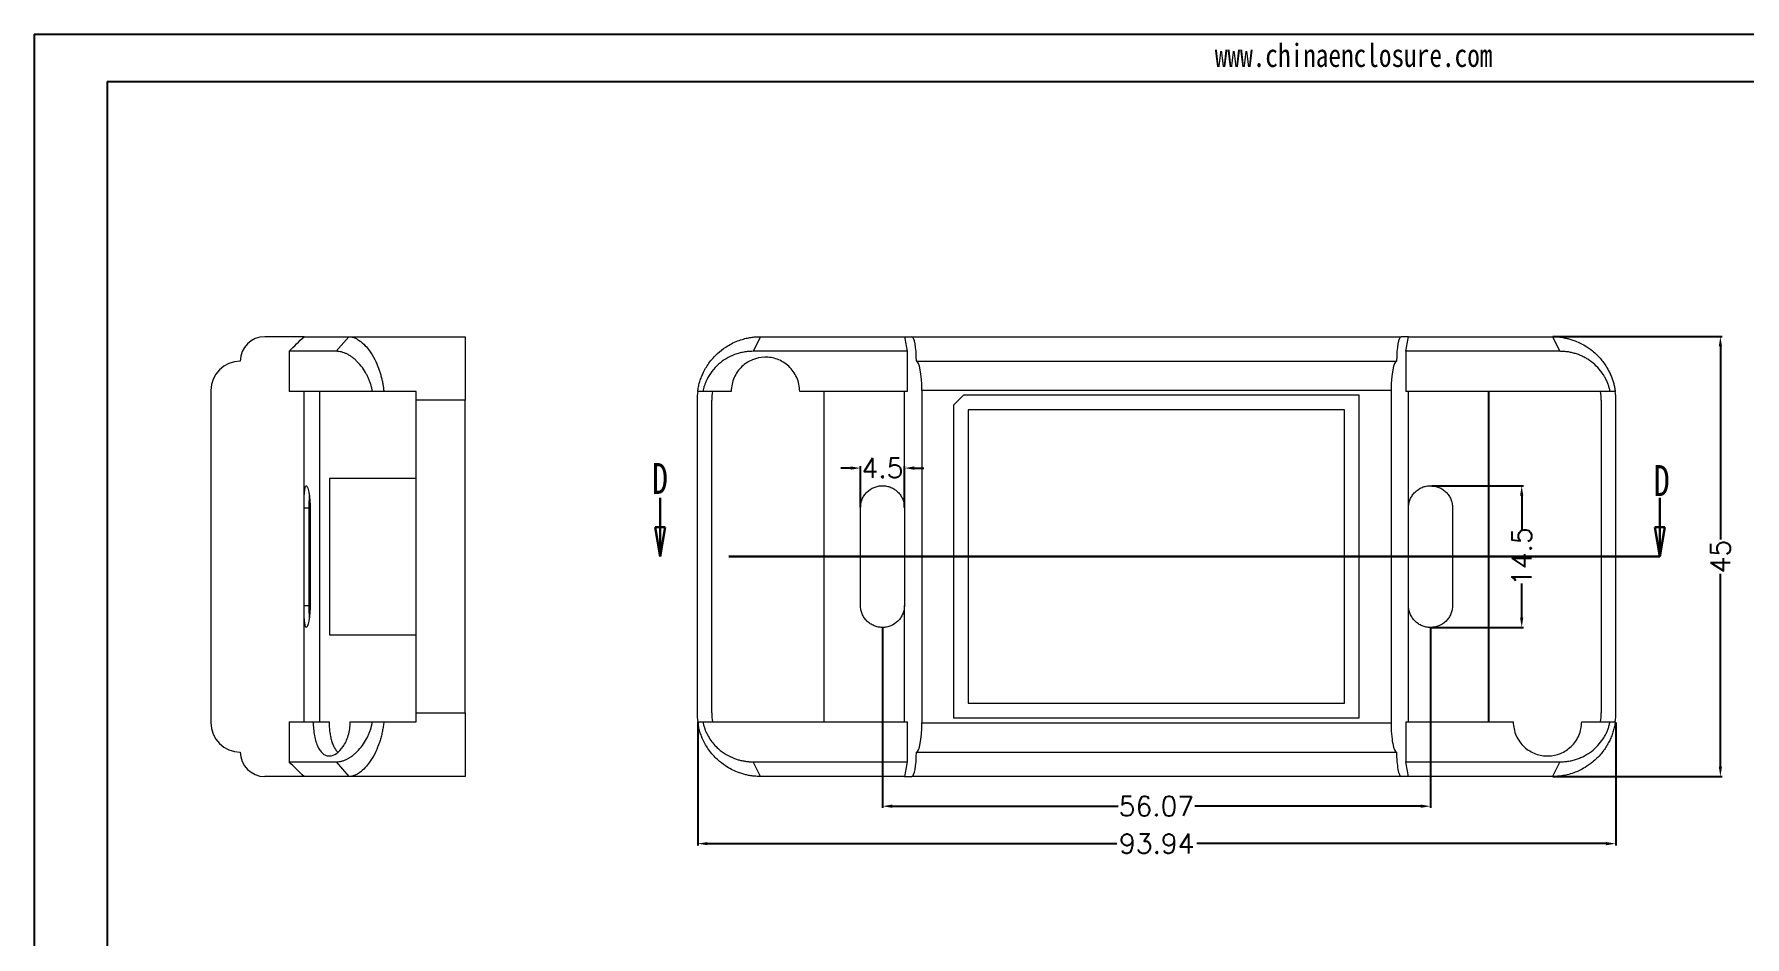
# Model space of a CAD drawing. Header units: inches. Extents: x 3010 to 3809, y 1126 to 1333.
# Drawn here: x 3009.9 to 3184.9, y 1240.2 to 1332.6 of the extents above; entities that cross this region are included whole.
import ezdxf

# ---------------------------------------------------------------- set-up
doc = ezdxf.new("R2010")
doc.units = ezdxf.units.IN
doc.header["$LTSCALE"] = 15
doc.linetypes.add('PHANTOM', pattern=[12.7, 6.35, -1.27, 1.27, -1.27, 1.27, -1.27])
doc.layers.add('文字', color=81, linetype='Continuous')
doc.styles.add('SLDTEXTSTYLE0', font='TXT', dxfattribs={"width": 0.75})
doc.styles.get("Standard").update_dxf_attribs({"font": 'txt', "bigfont": 'gbcbig.shx'})
doc.styles.add('宋体', font='', dxfattribs={"width": 0.8, "height": 3.5})
doc.styles.get('宋体').set_extended_font_data('SimSun')
doc.dimstyles.new('2.5', dxfattribs={"dimtxt": 2, "dimasz": 1, "dimexe": 0.18, "dimexo": 0.0625, "dimgap": 0.09, "dimtad": 0, "dimdsep": 46, "dimtxsty": 'Standard', "dimcen": 1, "dimclrd": 3, "dimclre": 3, "dimadec": 0, "dimazin": 2, "dimtfac": 1, "dimtofl": 0, "dimtmove": 0, "dimatfit": 3, "dimfxl": 1, "dimtolj": 1, "dimtzin": 0, "dimarcsym": 0})

# ---------------------------------------------------------------- blocks, each defined once
blk = doc.blocks.new('_CLOSED')
at = {"color": 0, "linetype": 'ByBlock', "lineweight": -2}
for p, q in [((-1, 0.166667), (0, 0)), ((-1, 0.166667), (-1, -0.166667)), ((0, 0), (-1, -0.166667)), ((0, 0), (-1, 0))]:
    blk.add_line(p, q, dxfattribs=at)
blk = doc.blocks.new('*D318')
at = {"color": 3, "lineweight": -2}
for p, q in [((3077.82, 1262.15), (3077.82, 1249.57)), ((3171.75, 1262.15), (3171.75, 1249.57)), ((3078.82, 1249.75), (3120.69, 1249.75)), ((3170.75, 1249.75), (3128.87, 1249.75))]:
    blk.add_line(p, q, dxfattribs=at)
at = {"color": 3}
for points in [[(3078.82, 1249.91), (3078.82, 1249.58), (3077.82, 1249.75)], [(3170.75, 1249.91), (3170.75, 1249.58), (3171.75, 1249.75)]]:
    blk.add_solid(points, dxfattribs=at)
at = {"layer": 'Defpoints', "color": 0}
for p in [(3077.82, 1262.22), (3171.75, 1262.22), (3171.75, 1249.75)]:
    blk.add_point(p, dxfattribs=at)
at = {"color": 0, "insert": (3124.78, 1249.75), "char_height": 2, "attachment_point": 5}
blk.add_mtext('\\A1;93.94', dxfattribs=at)
blk = doc.blocks.new('*D319')
at = {"color": 3, "lineweight": -2}
for p, q in [((3165.32, 1301.62), (3182.62, 1301.62)), ((3182.44, 1300.62), (3182.44, 1280.87)), ((3182.44, 1257.62), (3182.44, 1277.36)), ((3165.32, 1256.62), (3182.62, 1256.62))]:
    blk.add_line(p, q, dxfattribs=at)
at = {"color": 3}
for points in [[(3182.28, 1300.62), (3182.61, 1300.62), (3182.44, 1301.62)], [(3182.28, 1257.62), (3182.61, 1257.62), (3182.44, 1256.62)]]:
    blk.add_solid(points, dxfattribs=at)
at = {"layer": 'Defpoints', "color": 0}
for p in [(3165.25, 1301.62), (3182.44, 1301.62), (3165.25, 1256.62)]:
    blk.add_point(p, dxfattribs=at)
at = {"color": 0, "insert": (3182.44, 1279.12), "char_height": 2, "attachment_point": 5, "rotation": 90}
blk.add_mtext('\\A1;45', dxfattribs=at)
blk = doc.blocks.new('*D320')
at = {"color": 3, "lineweight": -2}
for p, q in [((3096.72, 1271.8), (3096.72, 1253.4)), ((3152.79, 1271.8), (3152.79, 1253.4)), ((3097.72, 1253.58), (3120.83, 1253.58)), ((3151.79, 1253.58), (3128.68, 1253.58))]:
    blk.add_line(p, q, dxfattribs=at)
at = {"color": 3}
for points in [[(3097.72, 1253.74), (3097.72, 1253.41), (3096.72, 1253.58)], [(3151.79, 1253.74), (3151.79, 1253.41), (3152.79, 1253.58)]]:
    blk.add_solid(points, dxfattribs=at)
at = {"layer": 'Defpoints', "color": 0}
for p in [(3096.72, 1271.87), (3152.79, 1271.87), (3152.79, 1253.58)]:
    blk.add_point(p, dxfattribs=at)
at = {"color": 0, "insert": (3124.75, 1253.58), "char_height": 2, "attachment_point": 5}
blk.add_mtext('\\A1;56.07', dxfattribs=at)
blk = doc.blocks.new('*D321')
at = {"color": 3, "lineweight": -2}
for p, q in [((3093.47, 1288.17), (3092.47, 1288.17)), ((3094.47, 1284.18), (3094.47, 1288.35)), ((3098.97, 1284.18), (3098.97, 1288.35)), ((3099.97, 1288.17), (3100.97, 1288.17))]:
    blk.add_line(p, q, dxfattribs=at)
at = {"color": 3}
for points in [[(3093.47, 1288.34), (3093.47, 1288), (3094.47, 1288.17)], [(3099.97, 1288.34), (3099.97, 1288), (3098.97, 1288.17)]]:
    blk.add_solid(points, dxfattribs=at)
at = {"layer": 'Defpoints', "color": 0}
for p in [(3094.47, 1288.17), (3094.47, 1284.12), (3098.97, 1284.12)]:
    blk.add_point(p, dxfattribs=at)
at = {"color": 0, "insert": (3096.72, 1288.17), "char_height": 2, "attachment_point": 5}
blk.add_mtext('\\A1;4.5', dxfattribs=at)
blk = doc.blocks.new('*D322')
at = {"color": 3, "lineweight": -2}
for p, q in [((3152.92, 1286.36), (3162.3, 1286.36)), ((3162.12, 1285.36), (3162.12, 1281.87)), ((3162.12, 1272.87), (3162.12, 1276.36)), ((3152.85, 1271.87), (3162.3, 1271.87))]:
    blk.add_line(p, q, dxfattribs=at)
at = {"color": 3}
for points in [[(3161.95, 1285.36), (3162.28, 1285.36), (3162.12, 1286.36)], [(3161.95, 1272.87), (3162.28, 1272.87), (3162.12, 1271.87)]]:
    blk.add_solid(points, dxfattribs=at)
at = {"layer": 'Defpoints', "color": 0}
for p in [(3152.86, 1286.36), (3152.79, 1271.87), (3162.12, 1271.87)]:
    blk.add_point(p, dxfattribs=at)
at = {"color": 0, "insert": (3162.12, 1279.11), "char_height": 2, "attachment_point": 5, "rotation": 90}
blk.add_mtext('\\A1;14.5', dxfattribs=at)

msp = doc.modelspace()

# ---------------------------------------------------------------- linework, layer by layer
for p, q in [((3009.94, 1332.56), (3298.162, 1332.56)), ((3009.94, 1332.56), (3009.94, 1128.767)), ((3017.398, 1327.708), (3293.31, 1327.708)), ((3017.398, 1327.708), (3017.398, 1133.619)), ((3158.754, 1262.215), (3158.754, 1296.015))]:
    msp.add_line(p, q)
at = {"color": 7, "linetype": 'Continuous', "lineweight": 15}
for p, q in [((3037.541, 1301.615), (3033.52, 1301.615)), ((3037.541, 1301.615), (3042.127, 1301.615)), ((3042.127, 1301.615), (3040.836, 1300.115)), ((3042.127, 1301.615), (3054.02, 1301.615)), ((3054.02, 1301.615), (3054.02, 1295.115)), ((3084.254, 1301.615), (3083.491, 1300.115)), ((3084.254, 1301.615), (3098.969, 1301.615)), ((3098.969, 1301.615), (3099.723, 1301.615)), ((3099.723, 1301.615), (3149.786, 1301.615)), ((3150.54, 1301.615), (3149.786, 1301.615)), ((3150.54, 1301.615), (3165.254, 1301.615)), ((3165.254, 1301.615), (3166.018, 1300.115)), ((3036.02, 1300.115), (3036.02, 1296.015)), ((3040.836, 1300.115), (3036.02, 1300.115)), ((3099.254, 1300.115), (3083.491, 1300.115)), ((3099.254, 1300.115), (3099.254, 1296.015)), ((3100.192, 1299.115), (3149.317, 1299.115)), ((3150.254, 1300.115), (3150.254, 1296.015)), ((3166.018, 1300.115), (3150.254, 1300.115)), ((3028.02, 1296.115), (3028.02, 1262.115)), ((3044.543, 1296.015), (3036.02, 1296.015)), ((3037.541, 1284.115), (3037.541, 1296.015)), ((3039.166, 1262.215), (3039.166, 1296.015)), ((3045.704, 1296.015), (3044.543, 1296.015)), ((3049.02, 1296.015), (3045.704, 1296.015)), ((3049.02, 1295.115), (3049.02, 1296.015)), ((3054.02, 1295.115), (3049.02, 1295.115)), ((3049.02, 1263.115), (3049.02, 1295.115)), ((3054.02, 1263.115), (3054.02, 1295.115)), ((3077.754, 1295.115), (3077.754, 1263.115)), ((3081.254, 1296.015), (3078.351, 1296.015)), ((3079.254, 1263.115), (3079.254, 1295.115)), ((3099.254, 1296.015), (3088.254, 1296.015)), ((3090.754, 1262.215), (3090.754, 1296.015)), ((3098.969, 1284.115), (3098.969, 1296.015)), ((3100.754, 1296.115), (3100.754, 1262.115)), ((3148.754, 1296.115), (3100.754, 1296.115)), ((3104.004, 1294.615), (3105.004, 1295.615)), ((3145.504, 1295.615), (3105.004, 1295.615)), ((3145.504, 1262.615), (3145.504, 1295.615)), ((3148.754, 1296.115), (3148.754, 1262.115)), ((3171.157, 1296.015), (3150.254, 1296.015)), ((3150.54, 1284.115), (3150.54, 1296.015)), ((3170.254, 1295.115), (3170.254, 1263.115)), ((3171.692, 1296.015), (3171.157, 1296.015)), ((3171.754, 1263.115), (3171.754, 1295.115)), ((3104.004, 1294.615), (3104.004, 1262.615)), ((3105.504, 1294.115), (3105.504, 1264.115)), ((3144.004, 1294.115), (3105.504, 1294.115)), ((3144.004, 1264.115), (3144.004, 1294.115)), ((3040.166, 1287.115), (3040.166, 1271.115)), ((3049.02, 1287.115), (3040.166, 1287.115)), ((3037.541, 1284.115), (3038.042, 1284.115)), ((3037.541, 1274.115), (3037.541, 1284.115)), ((3038.042, 1284.115), (3038.042, 1274.115)), ((3038.166, 1284.115), (3038.166, 1274.115)), ((3094.469, 1274.115), (3094.469, 1284.115)), ((3098.969, 1284.115), (3098.969, 1274.115)), ((3150.54, 1274.115), (3150.54, 1284.115)), ((3155.04, 1284.115), (3155.04, 1274.115)), ((3037.541, 1262.215), (3037.541, 1274.115)), ((3037.541, 1274.115), (3038.042, 1274.115)), ((3098.969, 1262.215), (3098.969, 1274.115)), ((3150.54, 1262.215), (3150.54, 1274.115)), ((3040.166, 1271.115), (3049.02, 1271.115)), ((3105.504, 1264.115), (3144.004, 1264.115)), ((3036.02, 1262.215), (3036.02, 1258.115)), ((3038.486, 1262.215), (3040.109, 1262.215)), ((3042.277, 1262.215), (3044.543, 1262.215)), ((3044.543, 1262.215), (3045.704, 1262.215)), ((3045.704, 1262.215), (3049.02, 1262.215)), ((3049.02, 1262.215), (3049.02, 1263.115)), ((3049.02, 1263.115), (3054.02, 1263.115)), ((3054.02, 1263.115), (3054.02, 1256.615)), ((3078.35, 1262.215), (3099.254, 1262.215)), ((3099.254, 1262.215), (3099.254, 1258.115)), ((3100.754, 1262.115), (3148.754, 1262.115)), ((3104.004, 1262.615), (3145.504, 1262.615)), ((3150.254, 1262.215), (3150.254, 1258.115)), ((3150.254, 1262.215), (3161.254, 1262.215)), ((3168.254, 1262.215), (3171.157, 1262.215)), ((3171.157, 1262.215), (3171.692, 1262.215)), ((3100.192, 1259.115), (3149.317, 1259.115)), ((3037.541, 1256.615), (3033.52, 1256.615)), ((3036.02, 1258.115), (3040.836, 1258.115)), ((3042.127, 1256.615), (3037.541, 1256.615)), ((3040.836, 1258.115), (3042.127, 1256.615)), ((3054.02, 1256.615), (3042.127, 1256.615)), ((3083.491, 1258.115), (3099.254, 1258.115)), ((3084.254, 1256.615), (3083.491, 1258.115)), ((3098.969, 1256.615), (3084.254, 1256.615)), ((3098.969, 1256.615), (3099.723, 1256.615)), ((3149.786, 1256.615), (3099.723, 1256.615)), ((3150.54, 1256.615), (3149.786, 1256.615)), ((3150.254, 1258.115), (3166.018, 1258.115)), ((3165.254, 1256.615), (3150.54, 1256.615)), ((3166.018, 1258.115), (3165.254, 1256.615))]:
    msp.add_line(p, q, dxfattribs=at)
at = {"color": 7, "linetype": 'Continuous', "lineweight": 30}
for p, q in [((3073.977, 1285.115), (3073.977, 1279.115)), ((3176.253, 1285.115), (3176.253, 1279.115))]:
    msp.add_line(p, q, dxfattribs=at)
at = {"color": 1, "linetype": 'PHANTOM', "lineweight": 30}
msp.add_line((3176.253, 1279.115), (3073.977, 1279.115), dxfattribs=at)
at = {"color": 7, "linetype": 'Continuous', "lineweight": 15, "flags": 128}
msp.add_lwpolyline([(3036.02, 1262.215), (3036.131, 1262.215), (3036.3, 1262.215), (3036.526, 1262.215), (3036.807, 1262.215), (3037.145, 1262.215), (3037.537, 1262.215), (3037.985, 1262.215), (3038.486, 1262.215)], dxfattribs=at)
at = {"color": 7, "linetype": 'Continuous', "lineweight": 15}
for centre, radius, start, end in [((3033.52, 1299.115), 2.5, 90, 180), ((3031.02, 1296.115), 3, 90, 180), ((3084.254, 1295.115), 6.5, 172.04117, 180), ((3084.254, 1295.115), 5, 169.63024, 180), ((3165.254, 1295.115), 5, 0, 10.36976), ((3165.254, 1295.115), 6.5, 0, 7.95883), ((3031.02, 1262.115), 3, 180, 270), ((3084.254, 1263.115), 6.5, 180, 187.95883), ((3084.254, 1263.115), 5, 180, 190.36976), ((3165.254, 1263.115), 5, 349.63024, 0), ((3165.254, 1263.115), 6.5, 352.04117, 0), ((3033.52, 1259.115), 2.5, 180, 270)]:
    msp.add_arc(centre, radius, start, end, dxfattribs=at)
for centre, major_axis, start_param, end_param in [((3099.723, 1299.115), (0, 2.5), 4.712389, 6.2831853), ((3149.786, 1299.115), (0, 2.5), 0, 1.5707963), ((3100.192, 1296.115), (0, 3), 4.712389, 6.2831853), ((3149.317, 1296.115), (0, 3), 0, 1.5707963), ((3100.192, 1262.115), (0, 3), 3.1415927, 4.712389), ((3149.317, 1262.115), (0, 3), 1.5707963, 3.1415927), ((3099.723, 1259.115), (0, 2.5), 3.1415927, 4.712389), ((3149.786, 1259.115), (0, 2.5), 1.5707963, 3.1415927)]:
    msp.add_ellipse(centre, major_axis=major_axis, ratio=0.1875, start_param=start_param, end_param=end_param, dxfattribs=at)
for points in [[(3036.02, 1300.115), (3036.527, 1300.616), (3037.034, 1301.116), (3037.541, 1301.615)], [(3098.969, 1301.615), (3099.064, 1301.116), (3099.159, 1300.616), (3099.254, 1300.115)], [(3150.254, 1300.115), (3150.349, 1300.616), (3150.444, 1301.116), (3150.54, 1301.615)], [(3037.541, 1256.615), (3037.034, 1257.115), (3036.527, 1257.615), (3036.02, 1258.115)], [(3099.254, 1258.115), (3099.159, 1257.615), (3099.064, 1257.115), (3098.969, 1256.615)], [(3150.54, 1256.615), (3150.444, 1257.115), (3150.349, 1257.615), (3150.254, 1258.115)]]:
    msp.add_open_spline(points, degree=3, dxfattribs=at)
for points, knots in [([(3042.127, 1301.615), (3042.161, 1301.615), (3042.235, 1301.613), (3042.355, 1301.599), (3042.49, 1301.571), (3042.642, 1301.526), (3042.81, 1301.459), (3042.994, 1301.365), (3043.332, 1301.153), (3043.758, 1300.777), (3044.297, 1300.118), (3044.762, 1299.353), (3045.102, 1298.589), (3045.303, 1298.007), (3045.418, 1297.615), (3045.516, 1297.218), (3045.597, 1296.818), (3045.661, 1296.418), (3045.69, 1296.149), (3045.704, 1296.015)], [0, 0, 0, 0, 0.0246987, 0.0528841, 0.084557, 0.1197178, 0.1583668, 0.2005041, 0.2461297, 0.3890746, 0.4912566, 0.6252946, 0.7420477, 0.7875902, 0.8320413, 0.8754517, 0.9178755, 0.9593709, 1, 1, 1, 1]), ([(3077.817, 1296.015), (3077.828, 1296.091), (3077.851, 1296.244), (3077.896, 1296.473), (3077.949, 1296.701), (3078.011, 1296.929), (3078.081, 1297.156), (3078.161, 1297.382), (3078.249, 1297.607), (3078.481, 1298.136), (3078.962, 1298.963), (3079.768, 1299.869), (3080.756, 1300.638), (3081.665, 1301.107), (3082.476, 1301.377), (3083.022, 1301.505), (3083.499, 1301.576), (3083.901, 1301.61), (3084.146, 1301.614), (3084.254, 1301.615)], [0, 0, 0, 0, 0.02317, 0.046579, 0.070239, 0.0941613, 0.1183571, 0.1428371, 0.1676116, 0.1926907, 0.3216123, 0.4666251, 0.5814865, 0.733301, 0.8041449, 0.8662374, 0.9195774, 0.9641646, 1, 1, 1, 1]), ([(3165.254, 1301.615), (3165.329, 1301.615), (3165.49, 1301.613), (3165.745, 1301.599), (3166.031, 1301.571), (3166.346, 1301.526), (3166.688, 1301.459), (3167.056, 1301.365), (3167.716, 1301.153), (3168.511, 1300.777), (3169.452, 1300.118), (3170.229, 1299.353), (3170.768, 1298.589), (3171.081, 1298.007), (3171.26, 1297.615), (3171.41, 1297.218), (3171.532, 1296.818), (3171.628, 1296.418), (3171.671, 1296.149), (3171.692, 1296.015)], [0, 0, 0, 0, 0.0246987, 0.0528841, 0.084557, 0.1197178, 0.1583668, 0.2005041, 0.2461297, 0.3890746, 0.4912566, 0.6252946, 0.7420477, 0.7875902, 0.8320413, 0.8754517, 0.9178755, 0.9593709, 1, 1, 1, 1]), ([(3044.543, 1296.015), (3044.532, 1296.077), (3044.51, 1296.2), (3044.471, 1296.382), (3044.425, 1296.562), (3044.374, 1296.739), (3044.317, 1296.915), (3044.255, 1297.088), (3044.187, 1297.258), (3044.113, 1297.427), (3044.034, 1297.593), (3043.846, 1297.957), (3043.512, 1298.484), (3043.086, 1298.97), (3042.728, 1299.302), (3042.458, 1299.519), (3042.186, 1299.703), (3041.915, 1299.853), (3041.643, 1299.97), (3041.372, 1300.053), (3041.102, 1300.105), (3040.925, 1300.112), (3040.836, 1300.115)], [0, 0, 0, 0, 0.0236457, 0.047351, 0.0711711, 0.0951605, 0.1193725, 0.1438588, 0.1686697, 0.1938533, 0.2194558, 0.2455208, 0.3677407, 0.4953371, 0.559164, 0.6221977, 0.6847239, 0.747035, 0.8094267, 0.8721934, 0.9356244, 1, 1, 1, 1]), ([(3083.491, 1300.115), (3083.409, 1300.114), (3083.246, 1300.112), (3083.004, 1300.095), (3082.764, 1300.069), (3082.526, 1300.032), (3082.291, 1299.984), (3082.057, 1299.925), (3081.826, 1299.856), (3081.371, 1299.697), (3080.723, 1299.388), (3079.934, 1298.818), (3079.253, 1298.101), (3078.839, 1297.422), (3078.614, 1296.914), (3078.505, 1296.618), (3078.415, 1296.32), (3078.372, 1296.116), (3078.351, 1296.016)], [0, 0, 0, 0, 0.0352213, 0.0703539, 0.1054474, 0.1405517, 0.1757164, 0.2109912, 0.246425, 0.2820662, 0.4229422, 0.5616025, 0.7034475, 0.8390982, 0.8809118, 0.9215056, 0.9611168, 1, 1, 1, 1]), ([(3088.254, 1296.015), (3088.254, 1296.263), (3088.228, 1296.506), (3088.127, 1296.983), (3088.05, 1297.218), (3087.854, 1297.659), (3087.734, 1297.867), (3087.453, 1298.256), (3087.296, 1298.432), (3086.954, 1298.747), (3086.767, 1298.888), (3086.377, 1299.125), (3086.175, 1299.222), (3085.755, 1299.377), (3085.54, 1299.433), (3085.11, 1299.504), (3084.893, 1299.519), (3084.242, 1299.505), (3083.824, 1299.417), (3083.023, 1299.088), (3082.66, 1298.855), (3082.176, 1298.392), (3082.027, 1298.221), (3081.764, 1297.849), (3081.647, 1297.644), (3081.456, 1297.211), (3081.383, 1296.985), (3081.281, 1296.512), (3081.254, 1296.264), (3081.254, 1296.015)], [0, 0, 0, 0, 0.0625, 0.0625, 0.125, 0.125, 0.1875, 0.1875, 0.25, 0.25, 0.3125, 0.3125, 0.375, 0.375, 0.4375, 0.4375, 0.5, 0.5, 0.625, 0.625, 0.75, 0.75, 0.8125, 0.8125, 0.875, 0.875, 0.9375, 0.9375, 1, 1, 1, 1]), ([(3171.157, 1296.015), (3171.144, 1296.077), (3171.119, 1296.2), (3171.073, 1296.382), (3171.021, 1296.562), (3170.961, 1296.739), (3170.895, 1296.915), (3170.821, 1297.088), (3170.741, 1297.258), (3170.653, 1297.427), (3170.558, 1297.593), (3170.331, 1297.957), (3169.919, 1298.484), (3169.369, 1298.97), (3168.887, 1299.302), (3168.513, 1299.519), (3168.126, 1299.703), (3167.728, 1299.853), (3167.319, 1299.97), (3166.897, 1300.053), (3166.463, 1300.105), (3166.167, 1300.112), (3166.018, 1300.115)], [0, 0, 0, 0, 0.0236457, 0.047351, 0.0711711, 0.0951605, 0.1193725, 0.1438588, 0.1686697, 0.1938533, 0.2194558, 0.2455208, 0.3677407, 0.4953371, 0.559164, 0.6221977, 0.6847239, 0.747035, 0.8094267, 0.8721934, 0.9356244, 1, 1, 1, 1]), ([(3078.352, 1296.015), (3078.278, 1296.015), (3078.204, 1296.015), (3078.13, 1296.015), (3078.078, 1296.015), (3078.025, 1296.015), (3077.973, 1296.015), (3077.921, 1296.015), (3077.869, 1296.015), (3077.817, 1296.015)], [0, 0, 0, 0, 0.0005303301, 0.0005303301, 0.0005303301, 0.0009046374, 0.0009046374, 0.0009046374, 0.0012789449, 0.0012789449, 0.0012789449, 0.0012789449]), ([(3037.541, 1284.115), (3037.541, 1284.265), (3037.542, 1284.412), (3037.546, 1284.701), (3037.549, 1284.844), (3037.558, 1285.118), (3037.563, 1285.247), (3037.577, 1285.492), (3037.585, 1285.608), (3037.613, 1285.919), (3037.638, 1286.086), (3037.684, 1286.253), (3037.701, 1286.296), (3037.737, 1286.352), (3037.756, 1286.366), (3037.797, 1286.365), (3037.818, 1286.35), (3037.862, 1286.292), (3037.884, 1286.25), (3037.929, 1286.138), (3037.951, 1286.068), (3037.994, 1285.906), (3038.015, 1285.814), (3038.054, 1285.605), (3038.072, 1285.491), (3038.104, 1285.248), (3038.118, 1285.117), (3038.141, 1284.844), (3038.15, 1284.703), (3038.162, 1284.414), (3038.166, 1284.265), (3038.166, 1284.115)], [0, 0, 0, 0, 0.0625, 0.0625, 0.125, 0.125, 0.1875, 0.1875, 0.25, 0.25, 0.375, 0.375, 0.4375, 0.4375, 0.5, 0.5, 0.5625, 0.5625, 0.625, 0.625, 0.6875, 0.6875, 0.75, 0.75, 0.8125, 0.8125, 0.875, 0.875, 0.9375, 0.9375, 1, 1, 1, 1]), ([(3094.469, 1284.115), (3094.469, 1284.265), (3094.484, 1284.412), (3094.541, 1284.7), (3094.585, 1284.844), (3094.699, 1285.116), (3094.768, 1285.246), (3094.932, 1285.49), (3095.027, 1285.605), (3095.337, 1285.915), (3095.587, 1286.081), (3095.99, 1286.249), (3096.131, 1286.292), (3096.419, 1286.35), (3096.565, 1286.365), (3096.857, 1286.366), (3097.005, 1286.352), (3097.293, 1286.296), (3097.433, 1286.254), (3097.706, 1286.143), (3097.838, 1286.073), (3098.083, 1285.911), (3098.197, 1285.818), (3098.409, 1285.608), (3098.503, 1285.494), (3098.667, 1285.25), (3098.739, 1285.118), (3098.853, 1284.845), (3098.896, 1284.704), (3098.954, 1284.414), (3098.969, 1284.265), (3098.969, 1284.115)], [0, 0, 0, 0, 0.0625, 0.0625, 0.125, 0.125, 0.1875, 0.1875, 0.25, 0.25, 0.375, 0.375, 0.4375, 0.4375, 0.5, 0.5, 0.5625, 0.5625, 0.625, 0.625, 0.6875, 0.6875, 0.75, 0.75, 0.8125, 0.8125, 0.875, 0.875, 0.9375, 0.9375, 1, 1, 1, 1]), ([(3150.54, 1284.115), (3150.54, 1284.265), (3150.554, 1284.412), (3150.612, 1284.701), (3150.656, 1284.844), (3150.77, 1285.118), (3150.839, 1285.247), (3151.004, 1285.492), (3151.1, 1285.608), (3151.413, 1285.919), (3151.665, 1286.086), (3152.072, 1286.253), (3152.214, 1286.296), (3152.504, 1286.352), (3152.649, 1286.366), (3152.942, 1286.365), (3153.09, 1286.35), (3153.376, 1286.292), (3153.516, 1286.25), (3153.787, 1286.138), (3153.917, 1286.068), (3154.16, 1285.906), (3154.273, 1285.814), (3154.482, 1285.605), (3154.576, 1285.491), (3154.739, 1285.248), (3154.81, 1285.117), (3154.923, 1284.844), (3154.966, 1284.703), (3155.025, 1284.414), (3155.04, 1284.265), (3155.04, 1284.115)], [0, 0, 0, 0, 0.0625, 0.0625, 0.125, 0.125, 0.1875, 0.1875, 0.25, 0.25, 0.375, 0.375, 0.4375, 0.4375, 0.5, 0.5, 0.5625, 0.5625, 0.625, 0.625, 0.6875, 0.6875, 0.75, 0.75, 0.8125, 0.8125, 0.875, 0.875, 0.9375, 0.9375, 1, 1, 1, 1]), ([(3038.079, 1285.417), (3038.071, 1285.311), (3038.051, 1285.007), (3038.044, 1284.531), (3038.043, 1284.198), (3038.042, 1284.115)], [0, 0, 0, 0, 0.2866772, 0.8230619, 1, 1, 1, 1]), ([(3038.166, 1274.115), (3038.166, 1273.966), (3038.162, 1273.819), (3038.151, 1273.53), (3038.141, 1273.387), (3038.118, 1273.114), (3038.104, 1272.985), (3038.072, 1272.741), (3038.054, 1272.625), (3037.996, 1272.316), (3037.951, 1272.149), (3037.884, 1271.982), (3037.862, 1271.938), (3037.818, 1271.881), (3037.797, 1271.866), (3037.756, 1271.865), (3037.737, 1271.879), (3037.701, 1271.935), (3037.684, 1271.977), (3037.654, 1272.088), (3037.64, 1272.158), (3037.615, 1272.32), (3037.604, 1272.413), (3037.585, 1272.622), (3037.577, 1272.736), (3037.564, 1272.98), (3037.558, 1273.112), (3037.55, 1273.386), (3037.546, 1273.527), (3037.542, 1273.816), (3037.541, 1273.966), (3037.541, 1274.115)], [0, 0, 0, 0, 0.0625, 0.0625, 0.125, 0.125, 0.1875, 0.1875, 0.25, 0.25, 0.375, 0.375, 0.4375, 0.4375, 0.5, 0.5, 0.5625, 0.5625, 0.625, 0.625, 0.6875, 0.6875, 0.75, 0.75, 0.8125, 0.8125, 0.875, 0.875, 0.9375, 0.9375, 1, 1, 1, 1]), ([(3038.042, 1274.115), (3038.044, 1273.86), (3038.046, 1273.392), (3038.067, 1273.001), (3038.076, 1272.824)], [0, 0, 0, 0, 0.545831, 1, 1, 1, 1]), ([(3098.969, 1274.115), (3098.969, 1273.966), (3098.954, 1273.819), (3098.897, 1273.53), (3098.853, 1273.387), (3098.739, 1273.113), (3098.669, 1272.983), (3098.505, 1272.738), (3098.409, 1272.622), (3098.095, 1272.311), (3097.843, 1272.144), (3097.436, 1271.978), (3097.294, 1271.935), (3097.005, 1271.879), (3096.859, 1271.865), (3096.567, 1271.866), (3096.419, 1271.881), (3096.132, 1271.938), (3095.993, 1271.981), (3095.722, 1272.093), (3095.591, 1272.163), (3095.349, 1272.325), (3095.236, 1272.417), (3095.026, 1272.626), (3094.933, 1272.739), (3094.77, 1272.982), (3094.699, 1273.113), (3094.585, 1273.387), (3094.542, 1273.527), (3094.484, 1273.816), (3094.469, 1273.966), (3094.469, 1274.115)], [0, 0, 0, 0, 0.0625, 0.0625, 0.125, 0.125, 0.1875, 0.1875, 0.25, 0.25, 0.375, 0.375, 0.4375, 0.4375, 0.5, 0.5, 0.5625, 0.5625, 0.625, 0.625, 0.6875, 0.6875, 0.75, 0.75, 0.8125, 0.8125, 0.875, 0.875, 0.9375, 0.9375, 1, 1, 1, 1]), ([(3155.04, 1274.115), (3155.04, 1273.966), (3155.025, 1273.819), (3154.967, 1273.53), (3154.924, 1273.387), (3154.81, 1273.114), (3154.741, 1272.985), (3154.577, 1272.741), (3154.482, 1272.625), (3154.171, 1272.316), (3153.922, 1272.149), (3153.518, 1271.982), (3153.377, 1271.938), (3153.089, 1271.881), (3152.944, 1271.866), (3152.652, 1271.865), (3152.503, 1271.879), (3152.215, 1271.935), (3152.075, 1271.977), (3151.802, 1272.088), (3151.67, 1272.158), (3151.425, 1272.32), (3151.311, 1272.413), (3151.1, 1272.622), (3151.006, 1272.736), (3150.841, 1272.98), (3150.77, 1273.112), (3150.656, 1273.386), (3150.613, 1273.527), (3150.555, 1273.816), (3150.54, 1273.966), (3150.54, 1274.115)], [0, 0, 0, 0, 0.0625, 0.0625, 0.125, 0.125, 0.1875, 0.1875, 0.25, 0.25, 0.375, 0.375, 0.4375, 0.4375, 0.5, 0.5, 0.5625, 0.5625, 0.625, 0.625, 0.6875, 0.6875, 0.75, 0.75, 0.8125, 0.8125, 0.875, 0.875, 0.9375, 0.9375, 1, 1, 1, 1]), ([(3038.486, 1262.215), (3038.486, 1261.968), (3038.497, 1261.725), (3038.538, 1261.248), (3038.569, 1261.012), (3038.65, 1260.571), (3038.7, 1260.364), (3038.82, 1259.974), (3038.887, 1259.798), (3039.039, 1259.483), (3039.124, 1259.343), (3039.305, 1259.106), (3039.401, 1259.009), (3039.606, 1258.854), (3039.714, 1258.798), (3039.935, 1258.727), (3040.048, 1258.711), (3040.4, 1258.726), (3040.638, 1258.814), (3041.114, 1259.143), (3041.341, 1259.375), (3041.653, 1259.838), (3041.751, 1260.009), (3041.926, 1260.382), (3042.006, 1260.587), (3042.136, 1261.02), (3042.187, 1261.246), (3042.258, 1261.719), (3042.277, 1261.967), (3042.277, 1262.215)], [0, 0, 0, 0, 0.0625, 0.0625, 0.125, 0.125, 0.1875, 0.1875, 0.25, 0.25, 0.3125, 0.3125, 0.375, 0.375, 0.4375, 0.4375, 0.5, 0.5, 0.625, 0.625, 0.75, 0.75, 0.8125, 0.8125, 0.875, 0.875, 0.9375, 0.9375, 1, 1, 1, 1]), ([(3040.109, 1262.215), (3040.113, 1262.031), (3040.12, 1261.662), (3040.177, 1261.125), (3040.267, 1260.62), (3040.393, 1260.155), (3040.552, 1259.741), (3040.749, 1259.388), (3040.901, 1259.171), (3040.995, 1259.094), (3041.003, 1259.088)], [0, 0, 0, 0, 0.1380748, 0.2761625, 0.4140575, 0.5519868, 0.6934918, 0.8350464, 0.9870133, 1, 1, 1, 1]), ([(3040.836, 1258.115), (3040.884, 1258.116), (3040.978, 1258.118), (3041.122, 1258.133), (3041.265, 1258.157), (3041.409, 1258.19), (3041.553, 1258.233), (3041.698, 1258.285), (3041.842, 1258.347), (3041.987, 1258.418), (3042.131, 1258.499), (3042.276, 1258.589), (3042.42, 1258.689), (3042.565, 1258.798), (3042.709, 1258.917), (3042.853, 1259.046), (3043.126, 1259.308), (3043.512, 1259.748), (3043.876, 1260.323), (3044.113, 1260.8), (3044.256, 1261.141), (3044.376, 1261.49), (3044.474, 1261.847), (3044.52, 1262.093), (3044.543, 1262.215)], [0, 0, 0, 0, 0.0344458, 0.0685908, 0.1024764, 0.1361452, 0.1696404, 0.2030059, 0.2362862, 0.269526, 0.3027705, 0.3360644, 0.3694525, 0.4029793, 0.4366885, 0.4706232, 0.5048257, 0.6324339, 0.7544561, 0.8063173, 0.8564151, 0.9051212, 0.9528397, 1, 1, 1, 1]), ([(3045.704, 1262.215), (3045.696, 1262.136), (3045.68, 1261.977), (3045.648, 1261.739), (3045.611, 1261.5), (3045.566, 1261.261), (3045.516, 1261.022), (3045.459, 1260.783), (3045.396, 1260.546), (3045.327, 1260.31), (3045.251, 1260.076), (3045.082, 1259.598), (3044.763, 1258.879), (3044.296, 1258.112), (3043.756, 1257.452), (3043.284, 1257.036), (3042.864, 1256.79), (3042.574, 1256.678), (3042.332, 1256.624), (3042.191, 1256.618), (3042.127, 1256.615)], [0, 0, 0, 0, 0.0240776, 0.0484984, 0.0732767, 0.0984259, 0.1239589, 0.1498883, 0.1762257, 0.2029824, 0.2301693, 0.2577965, 0.3744795, 0.508611, 0.6117422, 0.7541642, 0.8315469, 0.898314, 0.9544647, 1, 1, 1, 1]), ([(3077.815, 1262.215), (3077.889, 1262.215), (3077.963, 1262.215), (3078.037, 1262.215), (3078.089, 1262.215), (3078.142, 1262.215), (3078.194, 1262.215), (3078.246, 1262.215), (3078.299, 1262.215), (3078.351, 1262.215)], [0, 0, 0, 0, 0.0005303301, 0.0005303301, 0.0005303301, 0.0009046612, 0.0009046612, 0.0009046612, 0.0012789924, 0.0012789924, 0.0012789924, 0.0012789924]), ([(3084.254, 1256.615), (3084.179, 1256.616), (3084.016, 1256.618), (3083.751, 1256.633), (3083.447, 1256.663), (3083.105, 1256.714), (3082.727, 1256.793), (3082.315, 1256.906), (3081.603, 1257.155), (3080.743, 1257.6), (3079.757, 1258.372), (3078.953, 1259.28), (3078.434, 1260.176), (3078.153, 1260.856), (3078.006, 1261.307), (3077.89, 1261.759), (3077.841, 1262.064), (3077.817, 1262.215)], [0, 0, 0, 0, 0.0246622, 0.0538624, 0.0876015, 0.1258797, 0.1686974, 0.2160544, 0.2679505, 0.4201259, 0.5352555, 0.6798862, 0.8090703, 0.8585543, 0.9068146, 0.9539335, 1, 1, 1, 1]), ([(3078.35, 1262.215), (3078.361, 1262.158), (3078.384, 1262.044), (3078.427, 1261.875), (3078.476, 1261.706), (3078.532, 1261.538), (3078.594, 1261.371), (3078.663, 1261.205), (3078.808, 1260.887), (3079.06, 1260.437), (3079.466, 1259.9), (3080.011, 1259.358), (3080.713, 1258.849), (3081.407, 1258.518), (3081.957, 1258.333), (3082.332, 1258.236), (3082.713, 1258.168), (3083.099, 1258.124), (3083.36, 1258.118), (3083.491, 1258.115)], [0, 0, 0, 0, 0.021867, 0.0439502, 0.0662979, 0.0889566, 0.1119709, 0.1353834, 0.1592346, 0.2494256, 0.3413514, 0.4367467, 0.5754863, 0.7168001, 0.7739882, 0.8306997, 0.8871358, 0.9435009, 1, 1, 1, 1]), ([(3161.254, 1262.215), (3161.254, 1261.968), (3161.28, 1261.725), (3161.382, 1261.248), (3161.459, 1261.012), (3161.655, 1260.571), (3161.775, 1260.364), (3162.055, 1259.974), (3162.212, 1259.798), (3162.554, 1259.483), (3162.742, 1259.343), (3163.131, 1259.106), (3163.334, 1259.009), (3163.753, 1258.854), (3163.969, 1258.798), (3164.399, 1258.727), (3164.615, 1258.711), (3165.267, 1258.726), (3165.685, 1258.814), (3166.485, 1259.143), (3166.848, 1259.375), (3167.333, 1259.838), (3167.481, 1260.009), (3167.744, 1260.382), (3167.861, 1260.587), (3168.052, 1261.02), (3168.126, 1261.246), (3168.227, 1261.719), (3168.254, 1261.967), (3168.254, 1262.215)], [0, 0, 0, 0, 0.0625, 0.0625, 0.125, 0.125, 0.1875, 0.1875, 0.25, 0.25, 0.3125, 0.3125, 0.375, 0.375, 0.4375, 0.4375, 0.5, 0.5, 0.625, 0.625, 0.75, 0.75, 0.8125, 0.8125, 0.875, 0.875, 0.9375, 0.9375, 1, 1, 1, 1]), ([(3171.692, 1262.215), (3171.68, 1262.136), (3171.656, 1261.977), (3171.608, 1261.739), (3171.552, 1261.5), (3171.486, 1261.261), (3171.41, 1261.022), (3171.323, 1260.783), (3171.227, 1260.546), (3171.12, 1260.31), (3171.002, 1260.076), (3170.737, 1259.598), (3170.231, 1258.879), (3169.451, 1258.112), (3168.509, 1257.452), (3167.626, 1257.036), (3166.8, 1256.79), (3166.207, 1256.678), (3165.701, 1256.624), (3165.393, 1256.618), (3165.254, 1256.615)], [0, 0, 0, 0, 0.0240776, 0.0484984, 0.0732767, 0.0984259, 0.1239589, 0.1498883, 0.1762257, 0.2029824, 0.2301693, 0.2577965, 0.3744795, 0.508611, 0.6117422, 0.7541642, 0.8315469, 0.898314, 0.9544647, 1, 1, 1, 1]), ([(3166.018, 1258.115), (3166.098, 1258.116), (3166.257, 1258.118), (3166.492, 1258.133), (3166.724, 1258.157), (3166.953, 1258.19), (3167.178, 1258.233), (3167.4, 1258.285), (3167.618, 1258.347), (3167.833, 1258.418), (3168.045, 1258.499), (3168.254, 1258.589), (3168.459, 1258.689), (3168.66, 1258.798), (3168.859, 1258.917), (3169.054, 1259.046), (3169.42, 1259.308), (3169.918, 1259.748), (3170.368, 1260.323), (3170.653, 1260.8), (3170.823, 1261.141), (3170.963, 1261.49), (3171.078, 1261.847), (3171.131, 1262.093), (3171.157, 1262.215)], [0, 0, 0, 0, 0.0344458, 0.0685908, 0.1024764, 0.1361452, 0.1696404, 0.2030059, 0.2362862, 0.269526, 0.3027705, 0.3360644, 0.3694525, 0.4029793, 0.4366885, 0.4706232, 0.5048257, 0.6324339, 0.7544561, 0.8063173, 0.8564151, 0.9051212, 0.9528397, 1, 1, 1, 1])]:
    msp.add_open_spline(points, degree=3, knots=knots, dxfattribs=at)

# ---------------------------------------------------------------- block references
at = {"color": 7, "linetype": 'Continuous', "lineweight": 30, "xscale": 3, "yscale": 3, "zscale": 0.5, "rotation": 270}
for p in [(3073.977, 1279.115), (3176.253, 1279.115)]:
    msp.add_blockref('_CLOSED', p, dxfattribs=at)

# ---------------------------------------------------------------- texts
at = {"color": 7, "linetype": 'Continuous', "char_height": 3.175, "attachment_point": 1, "style": 'SLDTEXTSTYLE0'}
for insert in [(3073.151, 1288.694), (3175.639, 1288.477)]:
    msp.add_mtext('D', dxfattribs=dict(at, insert=insert))
at = {"layer": '文字', "color": 0, "insert": (3130.725, 1331.582), "char_height": 2.3722, "width": 41.67725, "attachment_point": 1, "style": '宋体'}
msp.add_mtext('www.chinaenclosure.com', dxfattribs=at)

# ---------------------------------------------------------------- dimensions: what is measured, and where the dimension line sits
for base, p1, p2, picture, middle in [((3182.444, 1301.615), (3165.254, 1256.615), (3165.254, 1301.615), '*D319', (3182.444, 1279.115)), ((3162.118, 1271.865), (3152.859, 1286.364), (3152.79, 1271.865), '*D322', (3162.118, 1279.115))]:
    dim = msp.add_linear_dim(base=base, p1=p1, p2=p2, angle=90, dimstyle='2.5')
    dim.commit()
    dim.dimension.update_dxf_attribs({"geometry": picture, "text_midpoint": middle})
for base, p1, p2, picture, middle in [((3094.469, 1288.171), (3098.969, 1284.115), (3094.469, 1284.115), '*D321', (3096.719, 1288.171)), ((3152.79, 1253.577), (3096.719, 1271.865), (3152.79, 1271.865), '*D320', (3124.754, 1253.577)), ((3171.754, 1249.748), (3077.815, 1262.215), (3171.754, 1262.215), '*D318', (3124.785, 1249.748))]:
    dim = msp.add_linear_dim(base=base, p1=p1, p2=p2, dimstyle='2.5')
    dim.commit()
    dim.dimension.update_dxf_attribs({"geometry": picture, "text_midpoint": middle})

doc.saveas('drawing.dxf')
